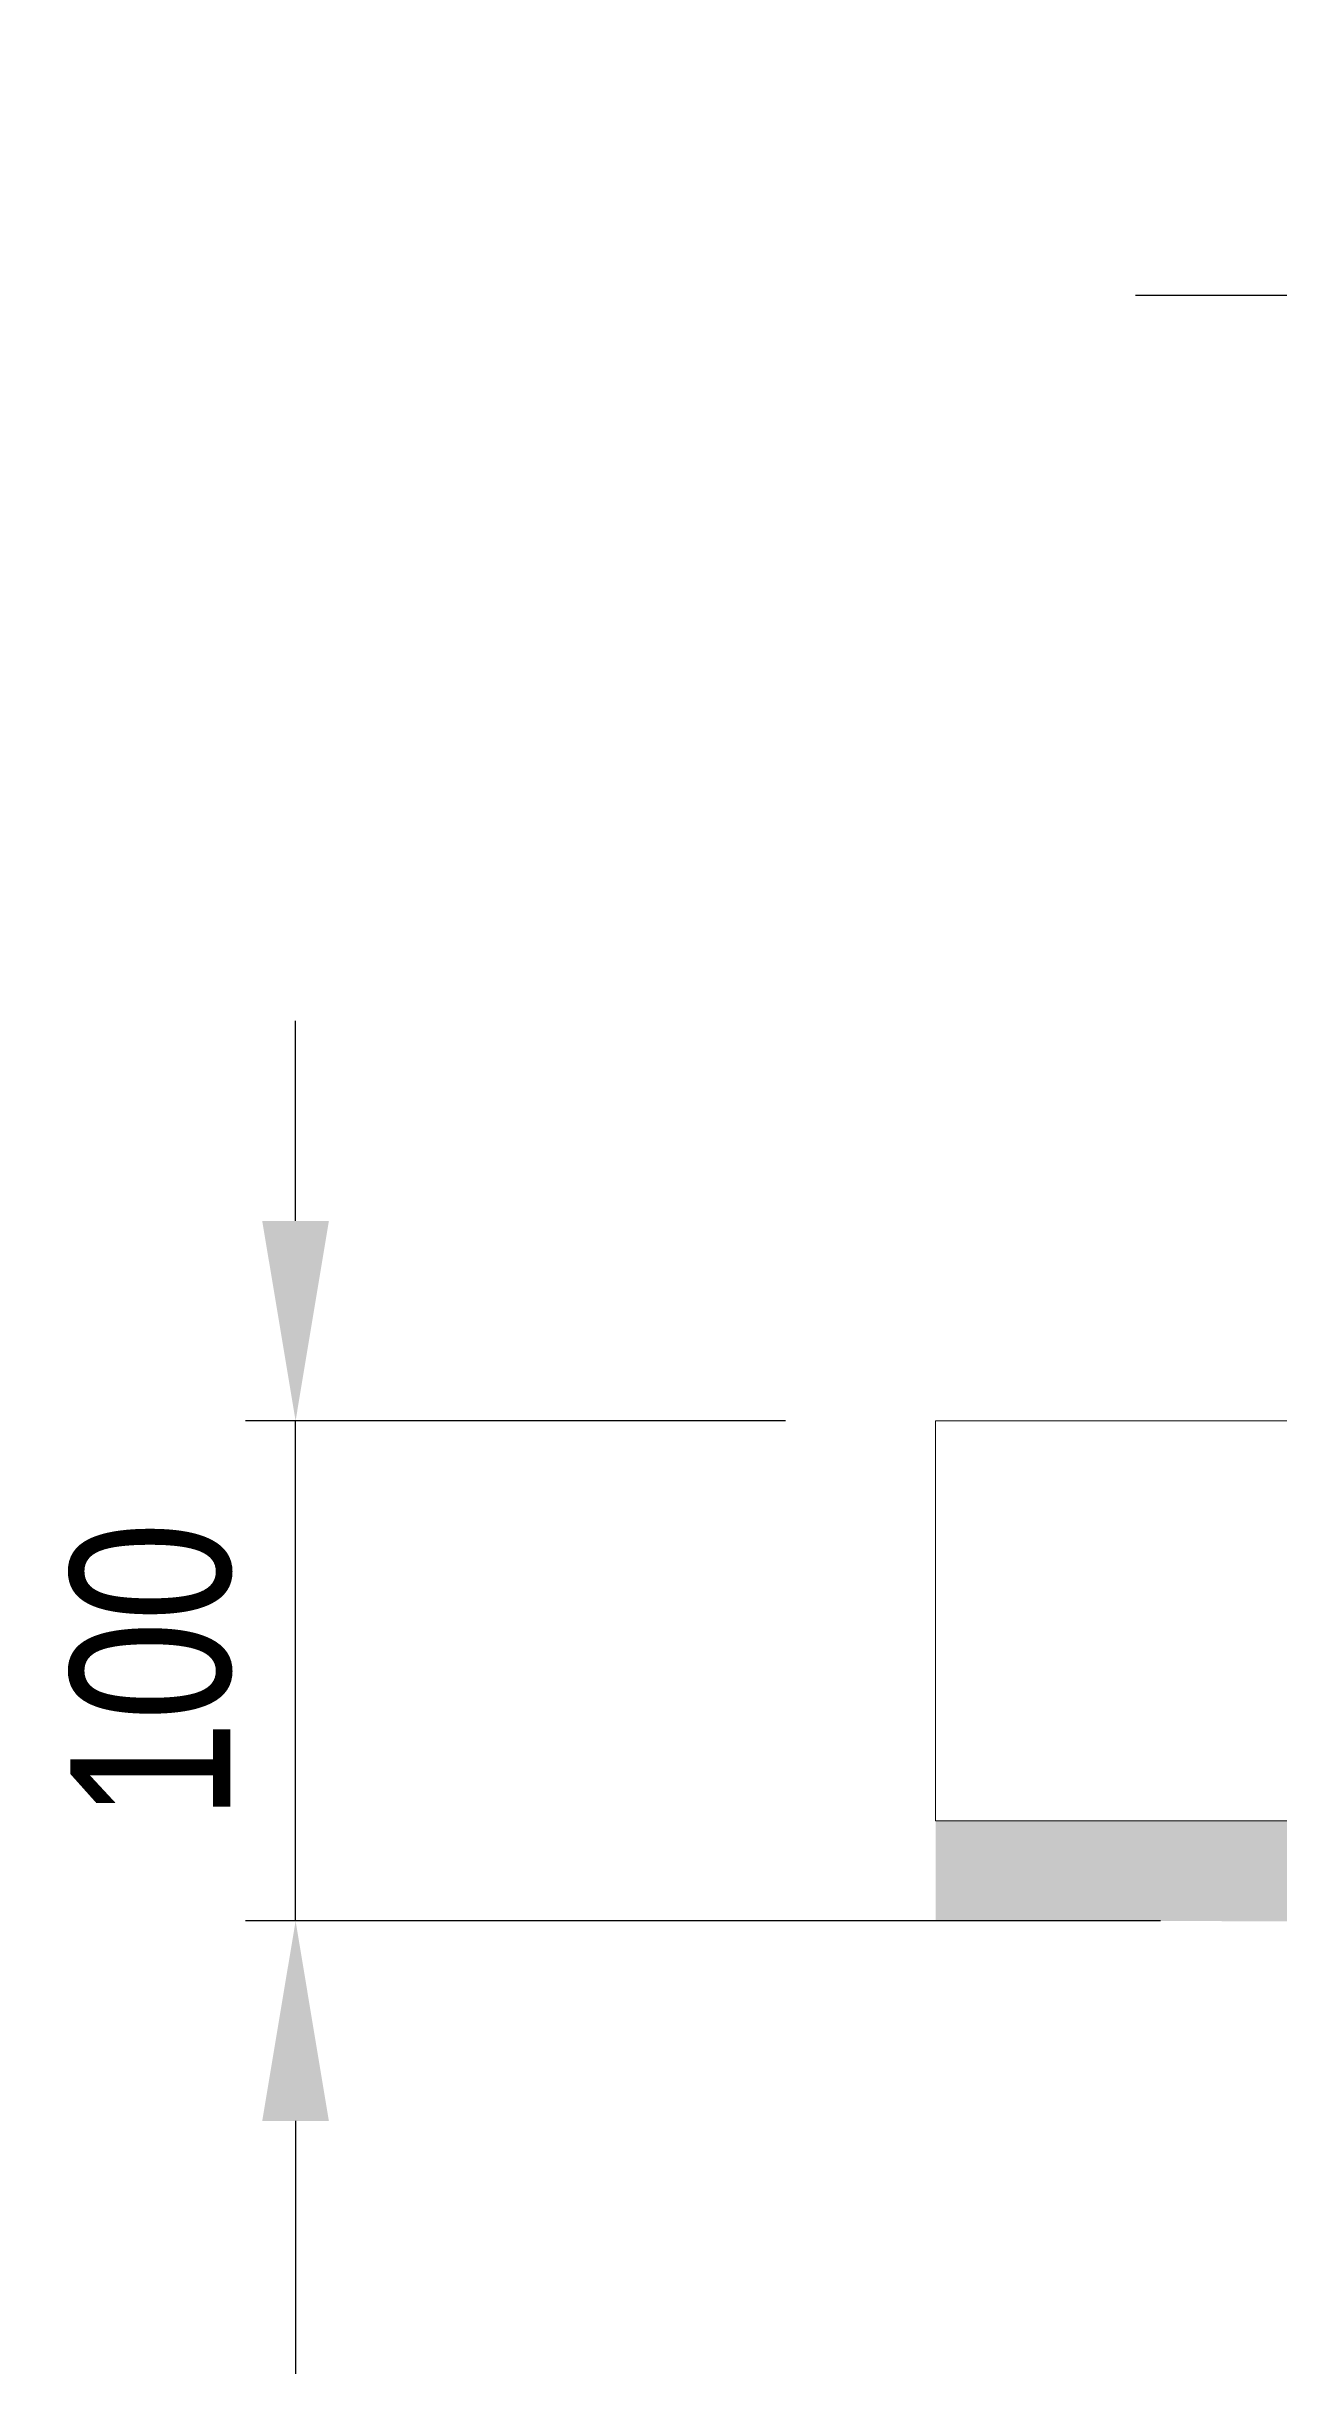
# Model space of a CAD drawing. Header units: millimetres. Extents: x 22162 to 28102, y 3160 to 7360.
# Drawn here: x 22885 to 23131.4, y 5286.7 to 5750.5 of the extents above; entities that cross this region are included whole.
import ezdxf

# ---------------------------------------------------------------- set-up
doc = ezdxf.new("R2010")
doc.units = ezdxf.units.MM
doc.header["$LTSCALE"] = 0.3
doc.linetypes.add('INCONTINUOUS', pattern=[200000.001, 200000, -0.001])
doc.layers.add('KOTY', color=3, linetype='INCONTINUOUS', lineweight=9)
doc.layers.add('SRAFY', color=7, linetype='Continuous', lineweight=9, true_color=0x5b5b5b)
doc.styles.add('SEACAD_Arial', font='arial.ttf', dxfattribs={"width": 0.8})
doc.dimstyles.new('ISO-25', dxfattribs={"dimtxt": 1.6, "dimasz": 2, "dimexe": 0.5, "dimexo": 1.5, "dimtad": 1, "dimdec": 0, "dimtxsty": 'SEACAD_Arial', "dimcen": 2, "dimadec": 0, "dimazin": 0, "dimtfac": 1, "dimtdec": 0, "dimtmove": 0, "dimatfit": 3, "dimfxl": 1, "dimarcsym": 0})

# ---------------------------------------------------------------- blocks, each defined once
blk = doc.blocks.new('*D155')
at = {"layer": 'Defpoints', "color": 0, "transparency": 16777216}
for p in [(22934.83, 5475.64), (23062.83, 5475.64), (23112.83, 5375.64)]:
    blk.add_point(p, dxfattribs=at)
at = {"layer": 'KOTY', "color": 0, "lineweight": -2, "transparency": 16777216}
for p, q in [((22934.83, 5515.64), (22934.83, 5555.64)), ((23032.83, 5475.64), (22924.83, 5475.64)), ((22934.83, 5375.64), (22934.83, 5475.64)), ((23082.83, 5375.64), (22924.83, 5375.64)), ((22934.83, 5335.64), (22934.83, 5295.64))]:
    blk.add_line(p, q, dxfattribs=at)
at = {"layer": 'KOTY', "color": 0, "transparency": 16777216}
for points in [[(22928.16, 5515.64), (22941.49, 5515.64), (22934.83, 5475.64)], [(22941.49, 5335.64), (22928.16, 5335.64), (22934.83, 5375.64)]]:
    blk.add_solid(points, dxfattribs=at)
at = {"layer": 'KOTY', "color": 0, "transparency": 16777216, "insert": (22905.99, 5425.64), "char_height": 32, "attachment_point": 5, "rotation": 90, "style": 'SEACAD_Arial'}
blk.add_mtext('100', dxfattribs=at)
blk = doc.blocks.new('*D154')
at = {"layer": 'Defpoints', "color": 0, "transparency": 16777216}
for p in [(23137.83, 5375.64), (22934.83, 5075.64), (23137.83, 5075.64)]:
    blk.add_point(p, dxfattribs=at)
at = {"layer": 'KOTY', "color": 0, "lineweight": -2, "transparency": 16777216}
for p, q in [((23107.83, 5375.64), (22924.83, 5375.64)), ((22934.83, 5335.64), (22934.83, 5115.64)), ((23107.83, 5075.64), (22924.83, 5075.64))]:
    blk.add_line(p, q, dxfattribs=at)
at = {"layer": 'KOTY', "color": 0, "transparency": 16777216}
for points in [[(22941.49, 5335.64), (22928.16, 5335.64), (22934.83, 5375.64)], [(22928.16, 5115.64), (22941.49, 5115.64), (22934.83, 5075.64)]]:
    blk.add_solid(points, dxfattribs=at)
at = {"layer": 'KOTY', "color": 0, "transparency": 16777216, "insert": (22905.99, 5225.64), "char_height": 32, "attachment_point": 5, "rotation": 90, "style": 'SEACAD_Arial'}
blk.add_mtext('300', dxfattribs=at)
blk = doc.blocks.new('*D157')
at = {"layer": 'Defpoints', "color": 0, "transparency": 16777216}
for p in [(23242.83, 5700.71), (23182.83, 5675.64), (23242.83, 5488.37)]:
    blk.add_point(p, dxfattribs=at)
at = {"layer": 'KOTY', "color": 0, "lineweight": -2, "transparency": 16777216}
for p, q in [((23182.83, 5705.64), (23182.83, 5710.71)), ((23242.83, 5518.37), (23242.83, 5710.71)), ((23142.83, 5700.71), (23102.83, 5700.71)), ((23182.83, 5700.71), (23242.83, 5700.71)), ((23282.83, 5700.71), (23322.83, 5700.71))]:
    blk.add_line(p, q, dxfattribs=at)
at = {"layer": 'KOTY', "color": 0, "transparency": 16777216}
for points in [[(23142.83, 5707.38), (23142.83, 5694.04), (23182.83, 5700.71)], [(23282.83, 5707.38), (23282.83, 5694.04), (23242.83, 5700.71)]]:
    blk.add_solid(points, dxfattribs=at)
at = {"layer": 'KOTY', "color": 0, "transparency": 16777216, "insert": (23212.83, 5729.55), "char_height": 32, "attachment_point": 5, "style": 'SEACAD_Arial'}
blk.add_mtext('60', dxfattribs=at)

msp = doc.modelspace()

# ---------------------------------------------------------------- hatches: boundary and pattern name
at = {"layer": 'SRAFY'}
h = msp.add_hatch(dxfattribs=at)
h.set_pattern_fill('AR-SAND', color=256, scale=0.5)
h.set_pattern_definition([(37.5, (16527.381, 160.982), (-0.800016, 24.47066), [0, -19.304, 0, -21.59, 0, -20.6375]), (7.5, (16527.38, 160.982), (22.47616, 35.84126), [0, -10.414, 0, -17.399, 0, -6.6675]), (327.5, (16511.76, 160.982), (39.54962, 0.07186), [0, -6.35, 0, -22.86, 0, -29.845]), (317.5, (16511.76, 160.982), (38.17782, 11.14647), [0, -3.175, 0, -14.986, 0, -17.145])])
h.paths.add_polyline_path([(23062.83, 5395.64), (23062.83, 5375.68), (23093.36, 5375.64), (23213.33, 5375.47), (23213.33, 5395.64)])
h.paths.add_polyline_path([(24142.83, 5375.29), (24142.83, 5395.64), (23213.33, 5395.64), (23213.33, 5375.47), (23343.33, 5375.29)])

# ---------------------------------------------------------------- linework, layer by layer
at = {"layer": 'SRAFY', "linetype": 'Continuous'}
for p, q in [((23212.83, 5475.64), (23062.83, 5475.64)), ((23062.83, 5475.64), (23062.83, 5395.64)), ((23062.83, 5395.64), (23212.83, 5395.64))]:
    msp.add_line(p, q, dxfattribs=at)

# ---------------------------------------------------------------- dimensions: what is measured, and where the dimension line sits
at = {"layer": 'KOTY'}
dim = msp.add_linear_dim(base=(23242.83, 5700.71), p1=(23182.83, 5675.64), p2=(23242.83, 5488.37), angle=180, dimstyle='ISO-25', override={"dimsah": 1}, dxfattribs=at)
dim.commit()
dim.dimension.update_dxf_attribs({"geometry": '*D157', "text_midpoint": (23212.83, 5700.71), "dimtype": 160})
for base, p1, p2, picture, middle in [((22934.83, 5475.64), (23112.83, 5375.64), (23062.83, 5475.64), '*D155', (22905.99, 5425.64)), ((22934.83, 5075.64), (23137.83, 5375.64), (23137.83, 5075.64), '*D154', (22905.99, 5225.64))]:
    dim = msp.add_linear_dim(base=base, p1=p1, p2=p2, angle=90, dimstyle='ISO-25', override={"dimlfac": 1, "dimtxsty": 'SEACAD_Arial', "dimsah": 1, "dimtolj": 0}, dxfattribs=at)
    dim.commit()
    dim.dimension.update_dxf_attribs({"geometry": picture, "text_midpoint": middle})

doc.saveas('drawing.dxf')
